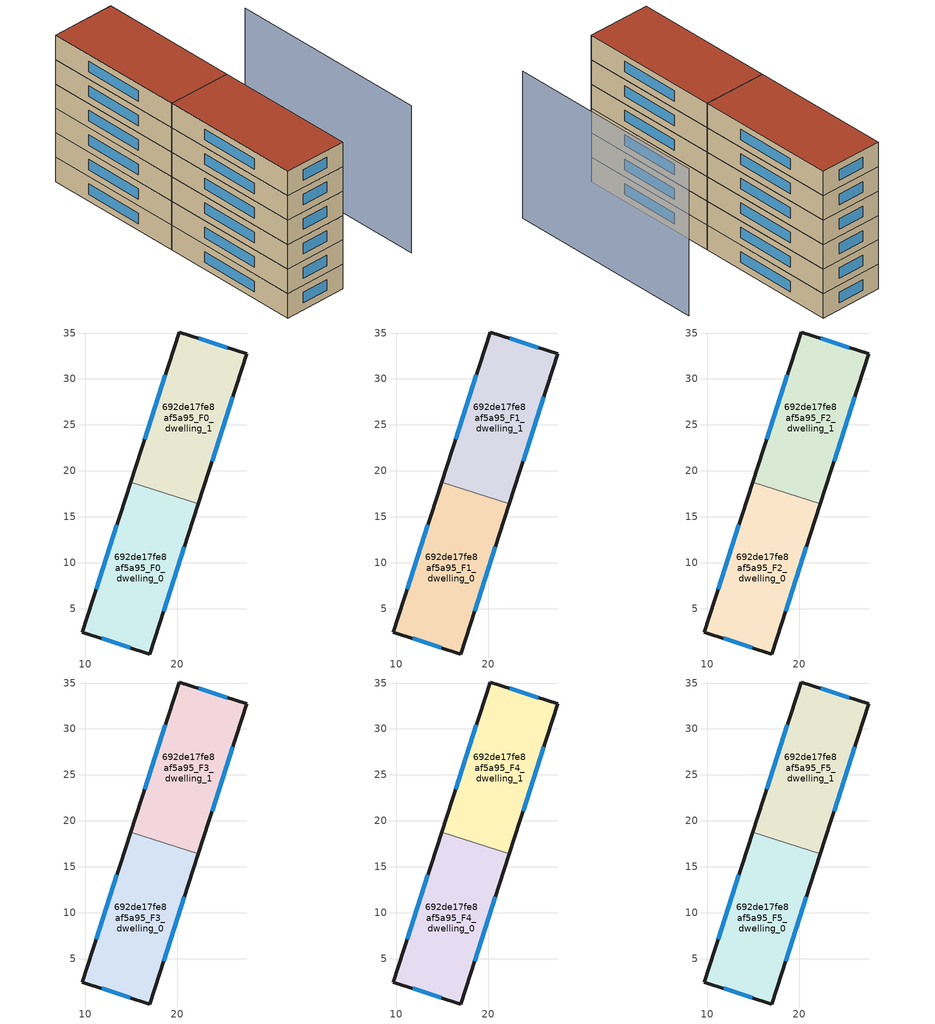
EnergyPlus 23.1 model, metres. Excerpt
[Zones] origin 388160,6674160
692de17fe8af5a95_F0_dwelling_0
 floor ground (EU_floor_Construction): 22.31,16.41 17.03,0.09 9.69,2.46 14.96,18.79 z0
 wall outside (EU_wall_Construction): 14.96,18.79 9.69,2.46 17.03,0.09 22.31,16.41 z0:3
 wall to 692de17fe8af5a95_F0_dwelling_1 (EU_wall_Construction): 22.31,16.41 14.96,18.79 z0:3
 window (EU_Window_Construction): 18.54,4.75 20.8,11.75 / 11.79,1.78 14.93,0.77 / 13.46,14.12 11.2,7.13 z0.86:2.14
692de17fe8af5a95_F0_dwelling_1
 floor ground (EU_floor_Construction): 27.58,32.74 22.31,16.41 14.96,18.79 20.23,35.11 z0
 wall outside (EU_wall_Construction): 22.31,16.41 27.58,32.74 20.23,35.11 14.96,18.79 z0:3
 window (EU_Window_Construction): 18.73,30.45 16.47,23.45 / 25.48,33.42 22.33,34.43 / 23.81,21.08 26.07,28.07 z0.86:2.14
692de17fe8af5a95_F1_dwelling_0
 floor to 692de17fe8af5a95_F0_dwelling_0 (EU_floor_Construction): 22.31,16.41 17.03,0.09 9.69,2.46 14.96,18.79 z3
 wall outside (EU_wall_Construction): 14.96,18.79 9.69,2.46 17.03,0.09 22.31,16.41 z3:6
 wall to 692de17fe8af5a95_F1_dwelling_1 (EU_wall_Construction): 22.31,16.41 14.96,18.79 z3:6
 window (EU_Window_Construction): 18.54,4.75 20.8,11.75 / 11.79,1.78 14.93,0.77 / 13.46,14.12 11.2,7.13 z3.86:5.14
692de17fe8af5a95_F1_dwelling_1
 floor to 692de17fe8af5a95_F0_dwelling_1 (EU_floor_Construction): 27.58,32.74 22.31,16.41 14.96,18.79 20.23,35.11 z3
 wall outside (EU_wall_Construction): 22.31,16.41 27.58,32.74 20.23,35.11 14.96,18.79 z3:6
 window (EU_Window_Construction): 18.73,30.45 16.47,23.45 / 25.48,33.42 22.33,34.43 / 23.81,21.08 26.07,28.07 z3.86:5.14
692de17fe8af5a95_F2_dwelling_0
 floor to 692de17fe8af5a95_F1_dwelling_0 (EU_floor_Construction): 22.31,16.41 17.03,0.09 9.69,2.46 14.96,18.79 z6
 wall outside (EU_wall_Construction): 14.96,18.79 9.69,2.46 17.03,0.09 22.31,16.41 z6:9
 wall to 692de17fe8af5a95_F2_dwelling_1 (EU_wall_Construction): 22.31,16.41 14.96,18.79 z6:9
 window (EU_Window_Construction): 18.54,4.75 20.8,11.75 / 11.79,1.78 14.93,0.77 / 13.46,14.12 11.2,7.13 z6.86:8.14
692de17fe8af5a95_F2_dwelling_1
 floor to 692de17fe8af5a95_F1_dwelling_1 (EU_floor_Construction): 27.58,32.74 22.31,16.41 14.96,18.79 20.23,35.11 z6
 wall outside (EU_wall_Construction): 22.31,16.41 27.58,32.74 20.23,35.11 14.96,18.79 z6:9
 window (EU_Window_Construction): 18.73,30.45 16.47,23.45 / 25.48,33.42 22.33,34.43 / 23.81,21.08 26.07,28.07 z6.86:8.14
692de17fe8af5a95_F3_dwelling_0
 floor to 692de17fe8af5a95_F2_dwelling_0 (EU_floor_Construction): 22.31,16.41 17.03,0.09 9.69,2.46 14.96,18.79 z9
 wall outside (EU_wall_Construction): 14.96,18.79 9.69,2.46 17.03,0.09 22.31,16.41 z9:12
 wall to 692de17fe8af5a95_F3_dwelling_1 (EU_wall_Construction): 22.31,16.41 14.96,18.79 z9:12
 window (EU_Window_Construction): 18.54,4.75 20.8,11.75 / 11.79,1.78 14.93,0.77 / 13.46,14.12 11.2,7.13 z9.86:11.14
692de17fe8af5a95_F3_dwelling_1
 floor to 692de17fe8af5a95_F2_dwelling_1 (EU_floor_Construction): 27.58,32.74 22.31,16.41 14.96,18.79 20.23,35.11 z9
 wall outside (EU_wall_Construction): 22.31,16.41 27.58,32.74 20.23,35.11 14.96,18.79 z9:12
 window (EU_Window_Construction): 18.73,30.45 16.47,23.45 / 25.48,33.42 22.33,34.43 / 23.81,21.08 26.07,28.07 z9.86:11.14
692de17fe8af5a95_F4_dwelling_0
 floor to 692de17fe8af5a95_F3_dwelling_0 (EU_floor_Construction): 22.31,16.41 17.03,0.09 9.69,2.46 14.96,18.79 z12
 wall outside (EU_wall_Construction): 14.96,18.79 9.69,2.46 17.03,0.09 22.31,16.41 z12:15
 wall to 692de17fe8af5a95_F4_dwelling_1 (EU_wall_Construction): 22.31,16.41 14.96,18.79 z12:15
 window (EU_Window_Construction): 18.54,4.75 20.8,11.75 / 11.79,1.78 14.93,0.77 / 13.46,14.12 11.2,7.13 z12.86:14.14
692de17fe8af5a95_F4_dwelling_1
 floor to 692de17fe8af5a95_F3_dwelling_1 (EU_floor_Construction): 27.58,32.74 22.31,16.41 14.96,18.79 20.23,35.11 z12
 wall outside (EU_wall_Construction): 22.31,16.41 27.58,32.74 20.23,35.11 14.96,18.79 z12:15
 window (EU_Window_Construction): 18.73,30.45 16.47,23.45 / 25.48,33.42 22.33,34.43 / 23.81,21.08 26.07,28.07 z12.86:14.14
692de17fe8af5a95_F5_dwelling_0
 floor to 692de17fe8af5a95_F4_dwelling_0 (EU_floor_Construction): 22.31,16.41 17.03,0.09 9.69,2.46 14.96,18.79 z15
 wall outside (EU_wall_Construction): 14.96,18.79 9.69,2.46 17.03,0.09 22.31,16.41 z15:18
 wall to 692de17fe8af5a95_F5_dwelling_1 (EU_wall_Construction): 22.31,16.41 14.96,18.79 z15:18
 window (EU_Window_Construction): 18.54,4.75 20.8,11.75 / 11.79,1.78 14.93,0.77 / 13.46,14.12 11.2,7.13 z15.86:17.14
 roof outside (EU_roof_Construction): 17.03,0.09 22.31,16.41 14.96,18.79 9.69,2.46 z18
692de17fe8af5a95_F5_dwelling_1
 floor to 692de17fe8af5a95_F4_dwelling_1 (EU_floor_Construction): 27.58,32.74 22.31,16.41 14.96,18.79 20.23,35.11 z15
 wall outside (EU_wall_Construction): 22.31,16.41 27.58,32.74 20.23,35.11 14.96,18.79 z15:18
 window (EU_Window_Construction): 18.73,30.45 16.47,23.45 / 25.48,33.42 22.33,34.43 / 23.81,21.08 26.07,28.07 z15.86:17.14
 roof outside (EU_roof_Construction): 22.31,16.41 27.58,32.74 20.23,35.11 14.96,18.79 z18
shading: 26.21,-2.88 33.76,20.47 z0:18
[Building]
EU S2 Campaign: North Axis=0; Terrain=City; Solar Distribution=FullExterior
[Site:Location]
Helsinki-Vantaa.AP: Latitude=60.317; Longitude=24.963; Time Zone=2; Elevation=54.6
[SizingPeriod:WeatherFileDays]
AnnualSizingPeriod: Begin Month=1; Begin Day of Month=1; End Month=12; End Day of Month=31; Day of Week for Start Day=Monday; Use Weather File Daylight Saving Period=No; Use Weather File Rain and Snow Indicators=No
[MATERIAL]
EU_InternalMass_Material: Roughness=MediumRough; Thickness=0.1; Conductivity=1; Density=1800; Specific Heat=900; Thermal Absorptance=0.9; Solar Absorptance=0.7; Visible Absorptance=0.7
[MATERIAL:NOMASS] Roughness=MediumRough; Thermal Absorptance=0.9; Solar Absorptance=0.7; Visible Absorptance=0.7
Name | Thermal Resistance
EU_wall_NoMass | 5.91765
EU_roof_NoMass | 11.1778
EU_floor_NoMass | 6.2875
[WINDOWMATERIAL:SIMPLEGLAZINGSYSTEM]
EU_Window_SimpleGlazing: UFactor=0.994035; Solar Heat Gain Coefficient=0.7; Visible Transmittance=0.7
[CONSTRUCTION]
EU_wall_Construction: EU_wall_NoMass
EU_roof_Construction: EU_roof_NoMass
EU_floor_Construction: EU_floor_NoMass
EU_Window_Construction: EU_Window_SimpleGlazing
EU_InternalMass_Construction: EU_InternalMass_Material
[ZONE] Type=1; Multiplier=1; Ceiling Height=autocalculate; Floor Area=autocalculate; Part of Total Floor Area=Yes
Name | Volume
692de17fe8af5a95_F0_dwelling_0; 692de17fe8af5a95_F1_dwelling_0; 692de17fe8af5a95_F2_dwelling_0; 692de17fe8af5a95_F3_dwelling_0; 692de17fe8af5a95_F4_dwelling_0; 692de17fe8af5a95_F5_dwelling_0 | 397.196
692de17fe8af5a95_F0_dwelling_1 | 397.194
692de17fe8af5a95_F1_dwelling_1; 692de17fe8af5a95_F2_dwelling_1; 692de17fe8af5a95_F3_dwelling_1; 692de17fe8af5a95_F4_dwelling_1; 692de17fe8af5a95_F5_dwelling_1 | 397.195
[INTERNALMASS] Construction=EU_InternalMass_Construction; Surface Area=132.398
Name | Zone or ZoneList
692de17fe8af5a95_F0_dwelling_0_EU_InternalMass | 692de17fe8af5a95_F0_dwelling_0
692de17fe8af5a95_F0_dwelling_1_EU_InternalMass | 692de17fe8af5a95_F0_dwelling_1
692de17fe8af5a95_F1_dwelling_0_EU_InternalMass | 692de17fe8af5a95_F1_dwelling_0
692de17fe8af5a95_F1_dwelling_1_EU_InternalMass | 692de17fe8af5a95_F1_dwelling_1
692de17fe8af5a95_F2_dwelling_0_EU_InternalMass | 692de17fe8af5a95_F2_dwelling_0
692de17fe8af5a95_F2_dwelling_1_EU_InternalMass | 692de17fe8af5a95_F2_dwelling_1
692de17fe8af5a95_F3_dwelling_0_EU_InternalMass | 692de17fe8af5a95_F3_dwelling_0
692de17fe8af5a95_F3_dwelling_1_EU_InternalMass | 692de17fe8af5a95_F3_dwelling_1
692de17fe8af5a95_F4_dwelling_0_EU_InternalMass | 692de17fe8af5a95_F4_dwelling_0
692de17fe8af5a95_F4_dwelling_1_EU_InternalMass | 692de17fe8af5a95_F4_dwelling_1
692de17fe8af5a95_F5_dwelling_0_EU_InternalMass | 692de17fe8af5a95_F5_dwelling_0
692de17fe8af5a95_F5_dwelling_1_EU_InternalMass | 692de17fe8af5a95_F5_dwelling_1
[OTHEREQUIPMENT] Fuel Type=Electricity; Design Level Calculation Method=Watts/Area; Power per Zone Floor Area=1; Fraction Latent=0; Fraction Radiant=0; Fraction Lost=0; Carbon Dioxide Generation Rate=0; EndUse Subcategory=EU_Step8_InternalGains
Name | Zone or ZoneList or Space or SpaceList | Schedule
EU_Step8_InternalGain_692de17fe8af5a95_F0_dwelling_0_f000 | 692de17fe8af5a95_F0_dwelling_0 | EU_Step8_GainSchedule_692de17fe8af5a95_F0_dwelling_0_f000
EU_Step8_InternalGain_692de17fe8af5a95_F0_dwelling_1_f000 | 692de17fe8af5a95_F0_dwelling_1 | EU_Step8_GainSchedule_692de17fe8af5a95_F0_dwelling_1_f000
EU_Step8_InternalGain_692de17fe8af5a95_F1_dwelling_0_f000 | 692de17fe8af5a95_F1_dwelling_0 | EU_Step8_GainSchedule_692de17fe8af5a95_F1_dwelling_0_f000
EU_Step8_InternalGain_692de17fe8af5a95_F1_dwelling_1_f000 | 692de17fe8af5a95_F1_dwelling_1 | EU_Step8_GainSchedule_692de17fe8af5a95_F1_dwelling_1_f000
EU_Step8_InternalGain_692de17fe8af5a95_F2_dwelling_0_f000 | 692de17fe8af5a95_F2_dwelling_0 | EU_Step8_GainSchedule_692de17fe8af5a95_F2_dwelling_0_f000
EU_Step8_InternalGain_692de17fe8af5a95_F2_dwelling_1_f000 | 692de17fe8af5a95_F2_dwelling_1 | EU_Step8_GainSchedule_692de17fe8af5a95_F2_dwelling_1_f000
EU_Step8_InternalGain_692de17fe8af5a95_F3_dwelling_0_f000 | 692de17fe8af5a95_F3_dwelling_0 | EU_Step8_GainSchedule_692de17fe8af5a95_F3_dwelling_0_f000
EU_Step8_InternalGain_692de17fe8af5a95_F3_dwelling_1_f000 | 692de17fe8af5a95_F3_dwelling_1 | EU_Step8_GainSchedule_692de17fe8af5a95_F3_dwelling_1_f000
EU_Step8_InternalGain_692de17fe8af5a95_F4_dwelling_0_f000 | 692de17fe8af5a95_F4_dwelling_0 | EU_Step8_GainSchedule_692de17fe8af5a95_F4_dwelling_0_f000
EU_Step8_InternalGain_692de17fe8af5a95_F4_dwelling_1_f000 | 692de17fe8af5a95_F4_dwelling_1 | EU_Step8_GainSchedule_692de17fe8af5a95_F4_dwelling_1_f000
EU_Step8_InternalGain_692de17fe8af5a95_F5_dwelling_0_f000 | 692de17fe8af5a95_F5_dwelling_0 | EU_Step8_GainSchedule_692de17fe8af5a95_F5_dwelling_0_f000
EU_Step8_InternalGain_692de17fe8af5a95_F5_dwelling_1_f000 | 692de17fe8af5a95_F5_dwelling_1 | EU_Step8_GainSchedule_692de17fe8af5a95_F5_dwelling_1_f000
[ZONEVENTILATION:DESIGNFLOWRATE] Schedule=EU_AlwaysOn; Design Flow Rate Calculation Method=AirChanges/Hour; Air Changes per Hour=0.596421; Ventilation Type=Natural; Fan Pressure Rise=0; Fan Total Efficiency=1; Constant Term Coefficient=1; Temperature Term Coefficient=0; Velocity Term Coefficient=0; Velocity Squared Term Coefficient=0; Minimum Indoor Temperature=-100; Maximum Indoor Temperature=100; Delta Temperature=-100; Minimum Outdoor Temperature=-100; Maximum Outdoor Temperature=100; Maximum Wind Speed=40
Name | Zone or ZoneList or Space or SpaceList
EU_ConstantAir_692de17fe8af5a95_F0_dwelling_0 | 692de17fe8af5a95_F0_dwelling_0
EU_ConstantAir_692de17fe8af5a95_F0_dwelling_1 | 692de17fe8af5a95_F0_dwelling_1
EU_ConstantAir_692de17fe8af5a95_F1_dwelling_0 | 692de17fe8af5a95_F1_dwelling_0
EU_ConstantAir_692de17fe8af5a95_F1_dwelling_1 | 692de17fe8af5a95_F1_dwelling_1
EU_ConstantAir_692de17fe8af5a95_F2_dwelling_0 | 692de17fe8af5a95_F2_dwelling_0
EU_ConstantAir_692de17fe8af5a95_F2_dwelling_1 | 692de17fe8af5a95_F2_dwelling_1
EU_ConstantAir_692de17fe8af5a95_F3_dwelling_0 | 692de17fe8af5a95_F3_dwelling_0
EU_ConstantAir_692de17fe8af5a95_F3_dwelling_1 | 692de17fe8af5a95_F3_dwelling_1
EU_ConstantAir_692de17fe8af5a95_F4_dwelling_0 | 692de17fe8af5a95_F4_dwelling_0
EU_ConstantAir_692de17fe8af5a95_F4_dwelling_1 | 692de17fe8af5a95_F4_dwelling_1
EU_ConstantAir_692de17fe8af5a95_F5_dwelling_0 | 692de17fe8af5a95_F5_dwelling_0
EU_ConstantAir_692de17fe8af5a95_F5_dwelling_1 | 692de17fe8af5a95_F5_dwelling_1
[HVACTEMPLATE:THERMOSTAT] Constant Heating Setpoint=20; Constant Cooling Setpoint=50
EU_HeatOnly_692de17fe8af5a95_F0_dwelling_0; EU_HeatOnly_692de17fe8af5a95_F0_dwelling_1; EU_HeatOnly_692de17fe8af5a95_F1_dwelling_0; EU_HeatOnly_692de17fe8af5a95_F1_dwelling_1; EU_HeatOnly_692de17fe8af5a95_F2_dwelling_0; EU_HeatOnly_692de17fe8af5a95_F2_dwelling_1; EU_HeatOnly_692de17fe8af5a95_F3_dwelling_0; EU_HeatOnly_692de17fe8af5a95_F3_dwelling_1; EU_HeatOnly_692de17fe8af5a95_F4_dwelling_0; EU_HeatOnly_692de17fe8af5a95_F4_dwelling_1; EU_HeatOnly_692de17fe8af5a95_F5_dwelling_0; EU_HeatOnly_692de17fe8af5a95_F5_dwelling_1
[HVACTEMPLATE:ZONE:IDEALLOADSAIRSYSTEM] System Availability Schedule=EU_AlwaysOn; Maximum Heating Supply Air Temperature=50; Minimum Cooling Supply Air Temperature=13; Maximum Heating Supply Air Humidity Ratio=0.0156; Minimum Cooling Supply Air Humidity Ratio=0.0077; Heating Limit=NoLimit; Cooling Limit=NoLimit; Heating Availability Schedule=EU_AlwaysOn; Cooling Availability Schedule=EU_CoolingOff; Dehumidification Control Type=ConstantSensibleHeatRatio; Cooling Sensible Heat Ratio=0.7; Dehumidification Setpoint=60; Humidification Control Type=None; Humidification Setpoint=30; Outdoor Air Method=None; Outdoor Air Flow Rate per Person=0.00944; Outdoor Air Flow Rate per Zone Floor Area=0; Outdoor Air Flow Rate per Zone=0; Demand Controlled Ventilation Type=None; Outdoor Air Economizer Type=NoEconomizer; Heat Recovery Type=None; Sensible Heat Recovery Effectiveness=0.7; Latent Heat Recovery Effectiveness=0.65
Name | Template Thermostat
692de17fe8af5a95_F0_dwelling_0 | EU_HeatOnly_692de17fe8af5a95_F0_dwelling_0
692de17fe8af5a95_F0_dwelling_1 | EU_HeatOnly_692de17fe8af5a95_F0_dwelling_1
692de17fe8af5a95_F1_dwelling_0 | EU_HeatOnly_692de17fe8af5a95_F1_dwelling_0
692de17fe8af5a95_F1_dwelling_1 | EU_HeatOnly_692de17fe8af5a95_F1_dwelling_1
692de17fe8af5a95_F2_dwelling_0 | EU_HeatOnly_692de17fe8af5a95_F2_dwelling_0
692de17fe8af5a95_F2_dwelling_1 | EU_HeatOnly_692de17fe8af5a95_F2_dwelling_1
692de17fe8af5a95_F3_dwelling_0 | EU_HeatOnly_692de17fe8af5a95_F3_dwelling_0
692de17fe8af5a95_F3_dwelling_1 | EU_HeatOnly_692de17fe8af5a95_F3_dwelling_1
692de17fe8af5a95_F4_dwelling_0 | EU_HeatOnly_692de17fe8af5a95_F4_dwelling_0
692de17fe8af5a95_F4_dwelling_1 | EU_HeatOnly_692de17fe8af5a95_F4_dwelling_1
692de17fe8af5a95_F5_dwelling_0 | EU_HeatOnly_692de17fe8af5a95_F5_dwelling_0
692de17fe8af5a95_F5_dwelling_1 | EU_HeatOnly_692de17fe8af5a95_F5_dwelling_1
[SIZING:ZONE] Zone Cooling Design Supply Air Temperature Input Method=SupplyAirTemperature; Zone Cooling Design Supply Air Temperature=13; Zone Heating Design Supply Air Temperature Input Method=SupplyAirTemperature; Zone Heating Design Supply Air Temperature=50; Zone Cooling Design Supply Air Humidity Ratio=0.008; Zone Heating Design Supply Air Humidity Ratio=0.008; Cooling Design Air Flow Method=DesignDay; Cooling Design Air Flow Rate=0; Cooling Minimum Air Flow per Zone Floor Area=0.000762; Cooling Minimum Air Flow=0; Cooling Minimum Air Flow Fraction=0.2; Heating Design Air Flow Method=DesignDay; Heating Design Air Flow Rate=0; Heating Maximum Air Flow per Zone Floor Area=0.002032; Heating Maximum Air Flow=0.141576; Heating Maximum Air Flow Fraction=0.3; Account for Dedicated Outdoor Air System=No; Dedicated Outdoor Air System Control Strategy=NeutralSupplyAir; Dedicated Outdoor Air Low Setpoint Temperature for Design=autosize; Dedicated Outdoor Air High Setpoint Temperature for Design=autosize; Zone Load Sizing Method=Sensible Load Only No Latent Load; Zone Latent Cooling Design Supply Air Humidity Ratio Input Method=HumidityRatioDifference; Zone Cooling Design Supply Air Humidity Ratio Difference=0.005; Zone Latent Heating Design Supply Air Humidity Ratio Input Method=HumidityRatioDifference; Zone Humidification Design Supply Air Humidity Ratio Difference=0.005
692de17fe8af5a95_F0_dwelling_0; 692de17fe8af5a95_F0_dwelling_1; 692de17fe8af5a95_F1_dwelling_0; 692de17fe8af5a95_F1_dwelling_1; 692de17fe8af5a95_F2_dwelling_0; 692de17fe8af5a95_F2_dwelling_1; 692de17fe8af5a95_F3_dwelling_0; 692de17fe8af5a95_F3_dwelling_1; 692de17fe8af5a95_F4_dwelling_0; 692de17fe8af5a95_F4_dwelling_1; 692de17fe8af5a95_F5_dwelling_0; 692de17fe8af5a95_F5_dwelling_1
[SCHEDULE:CONSTANT]
Name | Hourly Value
EU_AlwaysOn | 1
EU_CoolingOff | 0
[SCHEDULE:FILE] Column Number=1; Rows to Skip at Top=0; Number of Hours of Data=8760; Column Separator=Comma; Interpolate to Timestep=No; Minutes per Item=60; Adjust Schedule for Daylight Savings=Yes
Name | File
EU_Step8_GainSchedule_692de17fe8af5a95_F0_dwelling_0_f000 | ../../schedules/692de17fe8af5a95/692de17fe8af5a95_F0_dwelling_0_f000_gain.csv
EU_Step8_GainSchedule_692de17fe8af5a95_F0_dwelling_1_f000 | ../../schedules/692de17fe8af5a95/692de17fe8af5a95_F0_dwelling_1_f000_gain.csv
EU_Step8_GainSchedule_692de17fe8af5a95_F1_dwelling_0_f000 | ../../schedules/692de17fe8af5a95/692de17fe8af5a95_F1_dwelling_0_f000_gain.csv
EU_Step8_GainSchedule_692de17fe8af5a95_F1_dwelling_1_f000 | ../../schedules/692de17fe8af5a95/692de17fe8af5a95_F1_dwelling_1_f000_gain.csv
EU_Step8_GainSchedule_692de17fe8af5a95_F2_dwelling_0_f000 | ../../schedules/692de17fe8af5a95/692de17fe8af5a95_F2_dwelling_0_f000_gain.csv
EU_Step8_GainSchedule_692de17fe8af5a95_F2_dwelling_1_f000 | ../../schedules/692de17fe8af5a95/692de17fe8af5a95_F2_dwelling_1_f000_gain.csv
EU_Step8_GainSchedule_692de17fe8af5a95_F3_dwelling_0_f000 | ../../schedules/692de17fe8af5a95/692de17fe8af5a95_F3_dwelling_0_f000_gain.csv
EU_Step8_GainSchedule_692de17fe8af5a95_F3_dwelling_1_f000 | ../../schedules/692de17fe8af5a95/692de17fe8af5a95_F3_dwelling_1_f000_gain.csv
EU_Step8_GainSchedule_692de17fe8af5a95_F4_dwelling_0_f000 | ../../schedules/692de17fe8af5a95/692de17fe8af5a95_F4_dwelling_0_f000_gain.csv
EU_Step8_GainSchedule_692de17fe8af5a95_F4_dwelling_1_f000 | ../../schedules/692de17fe8af5a95/692de17fe8af5a95_F4_dwelling_1_f000_gain.csv
EU_Step8_GainSchedule_692de17fe8af5a95_F5_dwelling_0_f000 | ../../schedules/692de17fe8af5a95/692de17fe8af5a95_F5_dwelling_0_f000_gain.csv
EU_Step8_GainSchedule_692de17fe8af5a95_F5_dwelling_1_f000 | ../../schedules/692de17fe8af5a95/692de17fe8af5a95_F5_dwelling_1_f000_gain.csv
